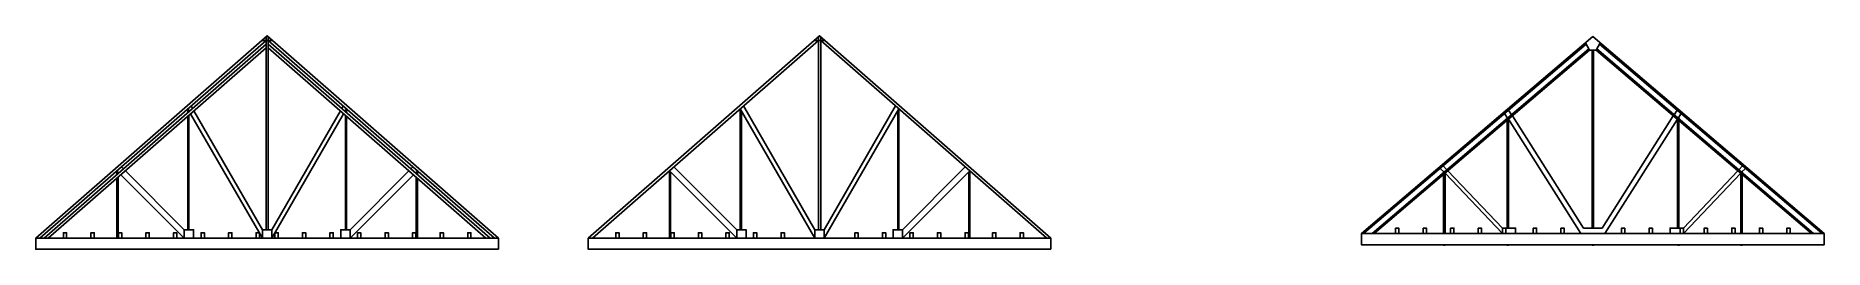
# Model space of a CAD drawing. Header units: millimetres. Extents: x -95183 to 52685, y 14 to 4044.
# Drawn here: x -95183 to -62719, y 14 to 3885 of the extents above.
import ezdxf

# ---------------------------------------------------------------- set-up
doc = ezdxf.new("R2010")
doc.units = ezdxf.units.MM
doc.header["$MEASUREMENT"] = 0
doc.layers.get('0').update_dxf_attribs({"color": 255})

msp = doc.modelspace()

# ---------------------------------------------------------------- linework, layer by layer
for p, q in [((-91003, 3801), (-95107, 214)), ((-91003, 3735), (-95032, 214)), ((-91003, 3669), (-94956, 214)), ((-91079, 3801), (-90887, 3801)), ((-91003, 368), (-91003, 3868)), ((-90963, 368), (-90963, 3868)), ((-90963, 3801), (-86859, 214)), ((-90963, 3735), (-86935, 214)), ((-90963, 3669), (-87011, 214)), ((-80975, 3801), (-85079, 214)), ((-81051, 3801), (-80859, 3801)), ((-80975, 368), (-80975, 3868)), ((-80935, 368), (-80935, 3868)), ((-80935, 3801), (-76831, 214)), ((-66919, 3873), (-71119, 296)), ((-67042, 3735), (-71080, 296)), ((-66991, 3647), (-70926, 296)), ((-66979, 3625), (-70887, 296)), ((-66979, 3625), (-67054, 3756)), ((-66979, 3625), (-66859, 3625)), ((-66919, 3873), (-62719, 296)), ((-66859, 3625), (-66783, 3756)), ((-66859, 3625), (-62950, 296)), ((-66846, 3647), (-62911, 296)), ((-66795, 3735), (-62757, 296)), ((-92339, 2568), (-92364, 2612)), ((-89628, 2568), (-89603, 2612)), ((-81040, 368), (-82336, 2612)), ((-80870, 368), (-79575, 2612)), ((-92398, 2516), (-92423, 2560)), ((-92423, 2494), (-92423, 2560)), ((-92423, 368), (-92423, 2427)), ((-92403, 2511), (-92403, 2526)), ((-92403, 368), (-92403, 2445)), ((-91068, 214), (-92372, 2472)), ((-91068, 368), (-92313, 2524)), ((-90898, 368), (-89654, 2524)), ((-90898, 214), (-89595, 2472)), ((-89569, 2516), (-89544, 2560)), ((-89563, 2511), (-89563, 2526)), ((-89563, 368), (-89563, 2445)), ((-89543, 2494), (-89543, 2560)), ((-89543, 368), (-89543, 2427)), ((-82395, 368), (-82395, 2560)), ((-81040, 214), (-82395, 2560)), ((-82375, 368), (-82375, 2526)), ((-80870, 214), (-79516, 2560)), ((-79535, 368), (-79535, 2526)), ((-79515, 368), (-79515, 2560)), ((-68466, 2391), (-68520, 2476)), ((-67138, 296), (-68452, 2370)), ((-68393, 2454), (-68447, 2539)), ((-67089, 396), (-68379, 2432)), ((-66749, 396), (-65458, 2432)), ((-66699, 296), (-65385, 2370)), ((-65445, 2454), (-65390, 2539)), ((-65371, 2391), (-65317, 2476)), ((-93675, 1400), (-93710, 1436)), ((-93710, 1303), (-93710, 214)), ((-93690, 1416), (-93690, 1387)), ((-93690, 1320), (-93690, 214)), ((-92488, 214), (-93639, 1365)), ((-92488, 368), (-93557, 1436)), ((-89478, 368), (-88410, 1436)), ((-89478, 214), (-88328, 1365)), ((-88292, 1400), (-88257, 1436)), ((-88277, 1416), (-88277, 1387)), ((-88277, 1320), (-88277, 214)), ((-88257, 1303), (-88257, 214)), ((-83662, 1416), (-83662, 214)), ((-82460, 368), (-83600, 1507)), ((-79450, 368), (-78311, 1507)), ((-78249, 1416), (-78249, 214)), ((-69619, 1409), (-69688, 1481)), ((-69567, 1454), (-69636, 1526)), ((-68561, 296), (-69602, 1391)), ((-68561, 396), (-69550, 1436)), ((-65276, 396), (-64288, 1436)), ((-65276, 296), (-64235, 1391)), ((-64270, 1454), (-64201, 1526)), ((-64218, 1409), (-64149, 1481)), ((-67089, 296), (-67138, 296)), ((-66749, 296), (-66699, 296))]:
    msp.add_line(p, q)
for points in [[(-95183, 214), (-90983, 3885), (-86783, 214)], [(-85155, 214), (-80955, 3885), (-76755, 214)], [(-66906, 3862), (-66931, 3862)], [(-66906, 3625), (-66906, 396), (-66931, 396), (-66931, 3625)], [(-68477, 2381), (-68477, 2409)], [(-68452, 2370), (-68452, 396), (-68477, 396), (-68477, 2349)], [(-65385, 2370), (-65385, 396), (-65360, 396), (-65360, 2349)], [(-65360, 2381), (-65360, 2409)], [(-93710, 1369), (-93710, 1436), (-93628, 1507), (-93593, 1472)], [(-88257, 1369), (-88257, 1436), (-88339, 1507), (-88374, 1472)], [(-82460, 214), (-83682, 1436), (-83682, 214)], [(-79450, 214), (-78229, 1436), (-78229, 214)], [(-69627, 1402), (-69627, 1417)], [(-69602, 1391), (-69602, 296), (-69627, 296), (-69627, 1369)], [(-64235, 1391), (-64235, 296), (-64210, 296), (-64210, 1369)], [(-64210, 1402), (-64210, 1417)], [(-67089, 396), (-66749, 396)], [(-66749, 296), (-67089, 296)]]:
    msp.add_lwpolyline(points)
for points in [[(-92488, 368), (-92318, 368), (-92318, 214), (-92488, 214)], [(-91068, 368), (-90898, 368), (-90898, 214), (-91068, 214)], [(-89478, 368), (-89648, 368), (-89648, 214), (-89478, 214)], [(-82460, 368), (-82290, 368), (-82290, 214), (-82460, 214)], [(-81040, 368), (-80870, 368), (-80870, 214), (-81040, 214)], [(-79450, 368), (-79620, 368), (-79620, 214), (-79450, 214)], [(-70501, 396), (-70441, 396), (-70441, 296), (-70501, 296)], [(-70001, 396), (-69941, 396), (-69941, 296), (-70001, 296)], [(-69501, 396), (-69441, 396), (-69441, 296), (-69501, 296)], [(-69001, 396), (-68941, 396), (-68941, 296), (-69001, 296)], [(-68561, 396), (-68501, 396), (-68501, 296), (-68561, 296)], [(-68501, 396), (-68321, 396), (-68321, 296), (-68501, 296)], [(-68001, 396), (-67941, 396), (-67941, 296), (-68001, 296)], [(-67501, 396), (-67441, 396), (-67441, 296), (-67501, 296)], [(-66336, 396), (-66396, 396), (-66396, 296), (-66336, 296)], [(-65836, 396), (-65896, 396), (-65896, 296), (-65836, 296)], [(-65336, 396), (-65516, 396), (-65516, 296), (-65336, 296)], [(-65276, 396), (-65336, 396), (-65336, 296), (-65276, 296)], [(-64836, 396), (-64896, 396), (-64896, 296), (-64836, 296)], [(-64336, 396), (-64396, 396), (-64396, 296), (-64336, 296)], [(-63836, 396), (-63896, 396), (-63896, 296), (-63836, 296)], [(-63336, 396), (-63396, 396), (-63396, 296), (-63336, 296)], [(-86783, 14), (-86783, 214), (-95183, 214), (-95183, 14)], [(-94683, 214), (-94623, 214), (-94623, 314), (-94683, 314)], [(-94183, 214), (-94123, 214), (-94123, 314), (-94183, 314)], [(-93683, 214), (-93623, 214), (-93623, 314), (-93683, 314)], [(-93183, 214), (-93123, 214), (-93123, 314), (-93183, 314)], [(-92683, 214), (-92623, 214), (-92623, 314), (-92683, 314)], [(-92183, 214), (-92123, 214), (-92123, 314), (-92183, 314)], [(-91683, 214), (-91623, 214), (-91623, 314), (-91683, 314)], [(-91183, 214), (-91123, 214), (-91123, 314), (-91183, 314)], [(-90783, 214), (-90843, 214), (-90843, 314), (-90783, 314)], [(-90283, 214), (-90343, 214), (-90343, 314), (-90283, 314)], [(-89783, 214), (-89843, 214), (-89843, 314), (-89783, 314)], [(-89283, 214), (-89343, 214), (-89343, 314), (-89283, 314)], [(-88783, 214), (-88843, 214), (-88843, 314), (-88783, 314)], [(-88283, 214), (-88343, 214), (-88343, 314), (-88283, 314)], [(-87783, 214), (-87843, 214), (-87843, 314), (-87783, 314)], [(-87283, 214), (-87343, 214), (-87343, 314), (-87283, 314)], [(-76755, 14), (-76755, 214), (-85155, 214), (-85155, 14)], [(-84655, 214), (-84595, 214), (-84595, 314), (-84655, 314)], [(-84155, 214), (-84095, 214), (-84095, 314), (-84155, 314)], [(-83655, 214), (-83595, 214), (-83595, 314), (-83655, 314)], [(-83155, 214), (-83095, 214), (-83095, 314), (-83155, 314)], [(-82655, 214), (-82595, 214), (-82595, 314), (-82655, 314)], [(-82155, 214), (-82095, 214), (-82095, 314), (-82155, 314)], [(-81655, 214), (-81595, 214), (-81595, 314), (-81655, 314)], [(-80255, 214), (-80315, 214), (-80315, 314), (-80255, 314)], [(-79755, 214), (-79815, 214), (-79815, 314), (-79755, 314)], [(-79255, 214), (-79315, 214), (-79315, 314), (-79255, 314)], [(-78755, 214), (-78815, 214), (-78815, 314), (-78755, 314)], [(-78255, 214), (-78315, 214), (-78315, 314), (-78255, 314)], [(-77755, 214), (-77815, 214), (-77815, 314), (-77755, 314)], [(-77255, 214), (-77315, 214), (-77315, 314), (-77255, 314)], [(-62719, 96), (-62719, 296), (-71119, 296), (-71119, 96)], [(-69627, 96), (-69602, 96), (-69602, 85), (-69627, 85)], [(-68452, 96), (-68477, 96), (-68477, 85), (-68452, 85)], [(-66906, 96), (-66931, 96), (-66931, 85), (-66906, 85)], [(-65347, 96), (-65372, 96), (-65372, 85), (-65347, 85)], [(-64210, 96), (-64235, 96), (-64235, 85), (-64210, 85)]]:
    msp.add_lwpolyline(points, close=True)

doc.saveas('drawing.dxf')
